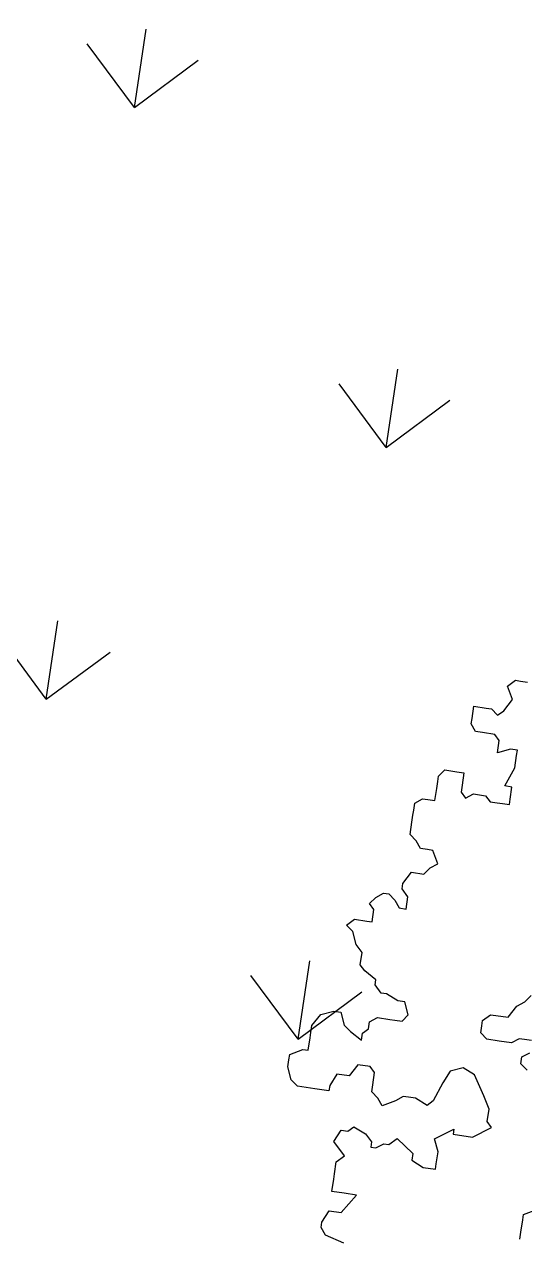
# Model space of a CAD drawing. Header units: millimetres. Extents: x 338 to 506, y 179 to 335.
# Drawn here: x 369.07 to 371.47, y 247.06 to 252.89 of the extents above; entities that cross this region are included whole.
import ezdxf

# ---------------------------------------------------------------- set-up
doc = ezdxf.new("R2010")
doc.units = ezdxf.units.MM
for name, color, linetype in [('ANDEN', 251, 'Continuous'), ('ARBOL-TOP', 3, 'Continuous'), ('MUROS', 32, 'Continuous')]:
    doc.layers.add(name, color=color, linetype=linetype)

# ---------------------------------------------------------------- blocks, each defined once
blk = doc.blocks.new('*U891')
at = {"layer": 'ANDEN', "linetype": 'Continuous', "extrusion": (0, 0, -1)}
for points in [[(-63.1054, 138.5015), (-127.8045, 135.5458), (-109.6561, 135.5458)], [(-63.1054, 138.5015), (-81.2538, 138.5015), (-127.8045, 135.5458)]]:
    blk.add_solid(points, dxfattribs=at)
blk = doc.blocks.new('*X963')
at = {"color": 0}
for p, q in [((63.6497, 126.3278), (63.9191, 126.5972)), ((66.5233, 126.3278), (66.7927, 126.5972)), ((63.6497, 126.3278), (63.9191, 126.0584)), ((63.6497, 126.3278), (64.0307, 126.3278)), ((66.5233, 126.3278), (66.7927, 126.0584)), ((66.5233, 126.3278), (66.9043, 126.3278)), ((62.2128, 124.8909), (62.4822, 125.1603)), ((65.0865, 124.8909), (65.3559, 125.1603)), ((62.2128, 124.8909), (62.4822, 124.6215)), ((62.2128, 124.8909), (62.5938, 124.8909)), ((65.0865, 124.8909), (65.3559, 124.6215)), ((65.0865, 124.8909), (65.4675, 124.8909))]:
    blk.add_line(p, q, dxfattribs=at)
blk = doc.blocks.new('ARBOLITO')
at = {"linetype": 'ByBlock'}
for points in [[(461.9159, 68.9761), (461.9076, 68.9906), (461.8931, 69.0135), (461.8785, 69.0197), (461.864, 69.0135), (461.8577, 68.9989), (461.8494, 68.9761), (461.8432, 68.9698), (461.8286, 68.9761), (461.8203, 68.9761), (461.8141, 68.9761), (461.8058, 68.9698), (461.7912, 68.9615), (461.785, 68.9698), (461.7767, 68.9761), (461.7767, 68.9844), (461.7767, 68.9989), (461.7705, 69.0052), (461.7559, 69.0052), (461.7476, 68.9906), (461.7331, 68.9906), (461.7268, 68.9761), (461.7268, 68.9698), (461.7102, 68.9698), (461.6894, 68.9698), (461.6811, 68.9761), (461.6749, 68.9906), (461.6749, 68.9989), (461.6749, 69.0052), (461.6894, 69.0135), (461.6957, 69.0135), (461.6957, 69.028), (461.6957, 69.0343), (461.6957, 69.0426), (461.704, 69.0571), (461.7185, 69.0633), (461.7268, 69.0633), (461.7331, 69.0488), (461.7414, 69.0426), (461.7559, 69.0343), (461.7559, 69.0426), (461.7621, 69.0488), (461.7621, 69.0571), (461.7705, 69.0633), (461.785, 69.0633), (461.7912, 69.0633), (461.7996, 69.0633), (461.8058, 69.0717), (461.7996, 69.0862), (461.7912, 69.0862), (461.7767, 69.0924), (461.7705, 69.0924), (461.7621, 69.1008), (461.7621, 69.107), (461.7476, 69.1153), (461.7414, 69.1215), (461.7414, 69.1361), (461.7331, 69.1444), (461.7268, 69.1589), (461.7185, 69.1652), (461.7268, 69.1735), (461.7414, 69.1735), (461.7476, 69.1735), (461.7476, 69.188), (461.7414, 69.1943), (461.7476, 69.2026), (461.7559, 69.2088), (461.7621, 69.2088), (461.7705, 69.2026), (461.7767, 69.1943), (461.785, 69.1943), (461.785, 69.2088), (461.7767, 69.2171), (461.7767, 69.2233), (461.785, 69.2379), (461.7996, 69.2379), (461.8058, 69.2462), (461.8141, 69.2524), (461.8058, 69.267), (461.7996, 69.267), (461.7912, 69.267), (461.785, 69.2753), (461.7767, 69.2815), (461.7767, 69.2961), (461.7767, 69.3044), (461.7767, 69.3106), (461.7767, 69.3189), (461.785, 69.3252), (461.7912, 69.3252), (461.7996, 69.3252), (461.7996, 69.3397), (461.7996, 69.348), (461.7996, 69.3543), (461.8058, 69.3626), (461.8203, 69.3626), (461.8286, 69.3626), (461.8286, 69.348), (461.8286, 69.3397), (461.8349, 69.3335), (461.8432, 69.3397), (461.8577, 69.3397), (461.864, 69.3335), (461.8723, 69.3335), (461.8785, 69.3335), (461.8868, 69.3335), (461.8868, 69.3397), (461.8868, 69.3543), (461.8785, 69.3543), (461.8868, 69.3771), (461.8868, 69.3917), (461.8868, 69.3979), (461.8785, 69.3979), (461.864, 69.3917), (461.864, 69.4062), (461.8577, 69.4124), (461.8432, 69.4124), (461.8349, 69.4124), (461.8286, 69.4207), (461.8286, 69.427), (461.8286, 69.4415), (461.8432, 69.4415), (461.8494, 69.4415), (461.8577, 69.4353), (461.864, 69.4415), (461.8723, 69.4561), (461.864, 69.4706), (461.8723, 69.4789), (461.8785, 69.4789), (461.8868, 69.4789)], [(461.7705, 68.7953), (461.7476, 68.8015), (461.7414, 68.8098), (461.7414, 68.8161), (461.7476, 68.8306), (461.7621, 68.8306), (461.7767, 68.8535), (461.7621, 68.8535), (461.7476, 68.8535), (461.7476, 68.868), (461.7476, 68.8743), (461.7476, 68.8888), (461.7559, 68.8971), (461.7414, 68.9117), (461.7476, 68.9262), (461.7559, 68.9262), (461.7621, 68.9324), (461.7767, 68.9262), (461.785, 68.9179), (461.785, 68.9117), (461.7912, 68.9117), (461.7996, 68.9179), (461.8058, 68.9179), (461.8141, 68.9262), (461.8349, 68.9117), (461.8349, 68.9034), (461.8494, 68.8971), (461.864, 68.8971), (461.864, 68.9034), (461.864, 68.9179), (461.8577, 68.9324), (461.8785, 68.947), (461.8785, 68.9408), (461.9014, 68.9408), (461.9221, 68.9553), (461.9159, 68.9615), (461.9159, 68.9761), (461.9159, 68.9761)], [(461.9159, 68.9761), (461.9076, 68.9906), (461.8931, 69.0135), (461.8785, 69.0197), (461.864, 69.0135), (461.8577, 68.9989), (461.8494, 68.9761), (461.8432, 68.9698), (461.8286, 68.9761), (461.8203, 68.9761), (461.8141, 68.9761), (461.8058, 68.9698), (461.7912, 68.9615), (461.785, 68.9698), (461.7767, 68.9761), (461.7767, 68.9844), (461.7767, 68.9989), (461.7705, 69.0052), (461.7559, 69.0052), (461.7476, 68.9906), (461.7331, 68.9906), (461.7268, 68.9761), (461.7268, 68.9698), (461.7102, 68.9698), (461.6894, 68.9698), (461.6811, 68.9761), (461.6749, 68.9906), (461.6749, 68.9989), (461.6749, 69.0052), (461.6894, 69.0135), (461.6957, 69.0135), (461.6957, 69.028), (461.6957, 69.0343), (461.6957, 69.0426), (461.704, 69.0571), (461.7185, 69.0633), (461.7268, 69.0633), (461.7331, 69.0488), (461.7414, 69.0426), (461.7559, 69.0343), (461.7559, 69.0426), (461.7621, 69.0488), (461.7621, 69.0571), (461.7705, 69.0633), (461.785, 69.0633), (461.7912, 69.0633), (461.7996, 69.0633), (461.8058, 69.0717), (461.7996, 69.0862), (461.7912, 69.0862), (461.7767, 69.0924), (461.7705, 69.0924), (461.7621, 69.1008), (461.7621, 69.107), (461.7476, 69.1153), (461.7414, 69.1215), (461.7414, 69.1361), (461.7331, 69.1444), (461.7268, 69.1589), (461.7185, 69.1652), (461.7268, 69.1735), (461.7414, 69.1735), (461.7476, 69.1735), (461.7476, 69.188), (461.7414, 69.1943), (461.7476, 69.2026), (461.7559, 69.2088), (461.7621, 69.2088), (461.7705, 69.2026), (461.7767, 69.1943), (461.785, 69.1943), (461.785, 69.2088), (461.7767, 69.2171), (461.7767, 69.2233), (461.785, 69.2379), (461.7996, 69.2379), (461.8058, 69.2462), (461.8141, 69.2524), (461.8058, 69.267), (461.7996, 69.267), (461.7912, 69.267), (461.785, 69.2753), (461.7767, 69.2815), (461.7767, 69.2961), (461.7767, 69.3044), (461.7767, 69.3106), (461.7767, 69.3189), (461.785, 69.3252), (461.7912, 69.3252), (461.7996, 69.3252), (461.7996, 69.3397), (461.7996, 69.348), (461.7996, 69.3543), (461.8058, 69.3626), (461.8203, 69.3626), (461.8286, 69.3626), (461.8286, 69.348), (461.8286, 69.3397), (461.8349, 69.3335), (461.8432, 69.3397), (461.8577, 69.3397), (461.864, 69.3335), (461.8723, 69.3335), (461.8785, 69.3335), (461.8868, 69.3335), (461.8868, 69.3397), (461.8868, 69.3543), (461.8785, 69.3543), (461.8868, 69.3771), (461.8868, 69.3917), (461.8868, 69.3979), (461.8785, 69.3979), (461.864, 69.3917), (461.864, 69.4062), (461.8577, 69.4124), (461.8432, 69.4124), (461.8349, 69.4124), (461.8286, 69.4207), (461.8286, 69.427), (461.8286, 69.4415), (461.8432, 69.4415), (461.8494, 69.4415), (461.8577, 69.4353), (461.864, 69.4415), (461.8723, 69.4561), (461.864, 69.4706), (461.8723, 69.4789), (461.8785, 69.4789), (461.8868, 69.4789)], [(461.7705, 68.7953), (461.7476, 68.8015), (461.7414, 68.8098), (461.7414, 68.8161), (461.7476, 68.8306), (461.7621, 68.8306), (461.7767, 68.8535), (461.7621, 68.8535), (461.7476, 68.8535), (461.7476, 68.868), (461.7476, 68.8743), (461.7476, 68.8888), (461.7559, 68.8971), (461.7414, 68.9117), (461.7476, 68.9262), (461.7559, 68.9262), (461.7621, 68.9324), (461.7767, 68.9262), (461.785, 68.9179), (461.785, 68.9117), (461.7912, 68.9117), (461.7996, 68.9179), (461.8058, 68.9179), (461.8141, 68.9262), (461.8349, 68.9117), (461.8349, 68.9034), (461.8494, 68.8971), (461.864, 68.8971), (461.864, 68.9034), (461.864, 68.9179), (461.8577, 68.9324), (461.8785, 68.947), (461.8785, 68.9408), (461.9014, 68.9408), (461.9221, 68.9553), (461.9159, 68.9615), (461.9159, 68.9761)], [(461.9533, 69.028), (461.945, 69.0343), (461.945, 69.0426), (461.9533, 69.0488)], [(461.9533, 69.0633), (461.945, 69.0633), (461.9388, 69.0633), (461.9305, 69.0571), (461.9159, 69.0571), (461.9014, 69.0571), (461.8931, 69.0633), (461.8931, 69.0717), (461.8931, 69.0779), (461.9014, 69.0862), (461.9076, 69.0862), (461.9221, 69.0862), (461.9305, 69.1008), (461.9388, 69.107), (461.945, 69.1153)], [(461.9533, 69.028), (461.945, 69.0343), (461.945, 69.0426), (461.9533, 69.0488)], [(461.9533, 69.0633), (461.945, 69.0633), (461.9388, 69.0633), (461.9305, 69.0571), (461.9159, 69.0571), (461.9014, 69.0571), (461.8931, 69.0633), (461.8931, 69.0717), (461.8931, 69.0779), (461.9014, 69.0862), (461.9076, 69.0862), (461.9221, 69.0862), (461.9305, 69.1008), (461.9388, 69.107), (461.945, 69.1153)], [(461.9741, 68.8306), (461.9741, 68.8389), (461.9741, 68.8535), (461.9741, 68.8597), (461.9886, 68.868)], [(461.9741, 68.8306), (461.9741, 68.8389), (461.9741, 68.8535), (461.9741, 68.8597), (461.9886, 68.868)]]:
    blk.add_lwpolyline(points, dxfattribs=at)
blk = doc.blocks.new('A$C7152A42C')
at = {"layer": 'ANDEN', "linetype": 'Continuous'}
blk.add_blockref('*U891', (0, 0), dxfattribs=at)
at = {"layer": 'ANDEN', "color": 251, "linetype": 'Continuous'}
blk.add_blockref('*X963', (0, 0), dxfattribs=at)
at = {"layer": 'ARBOL-TOP', "color": 3, "linetype": 'ByBlock', "xscale": 4.090679926752369, "yscale": 4.090679926752369, "zscale": 4.090679926752369, "rotation": 270}
blk.add_blockref('ARBOLITO', (-220.14418, 2013.48433), dxfattribs=at)

msp = doc.modelspace()

# ---------------------------------------------------------------- block references
at = {"layer": 'MUROS', "color": 32, "rotation": 81.53046525965426}
msp.add_blockref('A$C7152A42C', (484.7482, 168.0844), dxfattribs=at)

doc.saveas('drawing.dxf')
